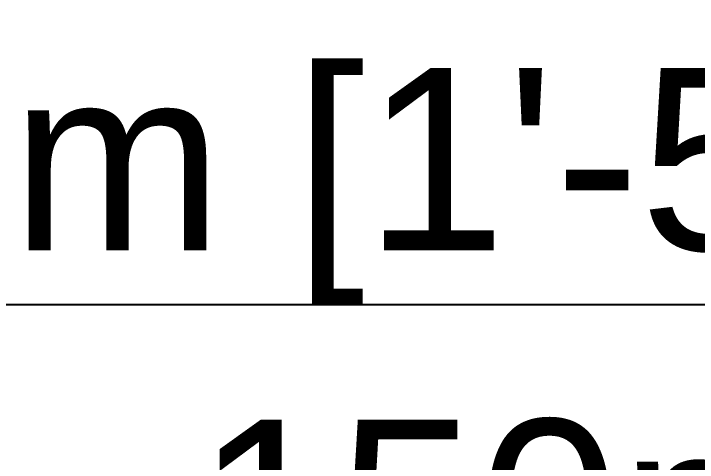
# Model space of a CAD drawing. Header units: millimetres. Extents: x 620 to 19791, y 2539 to 6969.
# Drawn here: x 4926.8 to 5076.8, y 3895 to 3993.5 of the extents above; entities that cross this region are included whole.
import ezdxf

# ---------------------------------------------------------------- set-up
doc = ezdxf.new("R2010")
doc.units = ezdxf.units.MM
doc.styles.get("Standard").update_dxf_attribs({"font": 'arial.ttf'})
doc.dimstyles.new('缩小5倍', dxfattribs={"dimtxt": 40, "dimasz": 20, "dimexe": 1, "dimexo": 0.2, "dimgap": 0, "dimtad": 1, "dimtoh": 1, "dimdec": 1, "dimzin": 9, "dimdsep": 46, "dimtxsty": 'Standard', "dimblk": '_FILLED', "dimcen": 0.2, "dimclrd": 256, "dimclre": 256, "dimclrt": 256, "dimadec": 1, "dimazin": 2, "dimtfac": 1, "dimtdec": 1, "dimtofl": 0, "dimtmove": 0, "dimatfit": 3, "dimldrblk": '_FILLED', "dimfxl": 1, "dimtolj": 1, "dimtzin": 0, "dimarcsym": 0})

# ---------------------------------------------------------------- blocks, each defined once
blk = doc.blocks.new('_FILLED')
at = {"color": 0, "linetype": 'ByBlock'}
blk.add_solid([(0, 0), (-1, 0.15), (-1, -0.15)], dxfattribs=at)
blk = doc.blocks.new('*D182')
at = {"lineweight": -2, "transparency": 16777216}
for p, q in [((4780.09, 3825.9), (4780.09, 3930.66)), ((5230.09, 3825.9), (5230.09, 3930.66)), ((4800.09, 3929.66), (5210.09, 3929.66))]:
    blk.add_line(p, q, dxfattribs=at)
at = {"layer": 'Defpoints', "color": 0, "transparency": 16777216}
for p in [(5230.09, 3929.66), (4780.09, 3825.7), (5230.09, 3825.7)]:
    blk.add_point(p, dxfattribs=at)
at = {"lineweight": -2, "transparency": 16777216, "xscale": 20, "yscale": 20, "zscale": 20, "rotation": 180}
blk.add_blockref('_FILLED', (4780.09, 3929.66), dxfattribs=at)
at = {"lineweight": -2, "transparency": 16777216, "xscale": 20, "yscale": 20, "zscale": 20}
blk.add_blockref('_FILLED', (5230.09, 3929.66), dxfattribs=at)
at = {"transparency": 16777216, "insert": (5005.09, 3955.55), "char_height": 40, "attachment_point": 5}
blk.add_mtext('\\A1;450mm [1\'-5 3/4"]', dxfattribs=at)
blk = doc.blocks.new('*D184')
at = {"lineweight": -2, "transparency": 16777216}
for p, q in [((5080.09, 3825.9), (5080.09, 3853.5)), ((5100.09, 3852.5), (5210.09, 3852.5)), ((5230.09, 3825.9), (5230.09, 3853.5))]:
    blk.add_line(p, q, dxfattribs=at)
at = {"layer": 'Defpoints', "color": 0, "transparency": 16777216}
for p in [(5230.09, 3852.5), (5080.09, 3825.7), (5230.09, 3825.7)]:
    blk.add_point(p, dxfattribs=at)
at = {"lineweight": -2, "transparency": 16777216, "xscale": 20, "yscale": 20, "zscale": 20, "rotation": 180}
blk.add_blockref('_FILLED', (5080.09, 3852.5), dxfattribs=at)
at = {"lineweight": -2, "transparency": 16777216, "xscale": 20, "yscale": 20, "zscale": 20}
blk.add_blockref('_FILLED', (5230.09, 3852.5), dxfattribs=at)
at = {"transparency": 16777216, "insert": (5155.09, 3878.39), "char_height": 40, "attachment_point": 5}
blk.add_mtext('\\A1;150mm [5 7/8"]', dxfattribs=at)

msp = doc.modelspace()

# ---------------------------------------------------------------- dimensions: what is measured, and where the dimension line sits
for base, p1, picture, middle in [((5230.09426, 3929.656), (4780.09426, 3825.70281), '*D182', (5005.09426, 3929.656)), ((5230.09426, 3852.49608), (5080.09426, 3825.70281), '*D184', (5155.09426, 3852.49608))]:
    dim = msp.add_linear_dim(base=base, p1=p1, p2=(5230.09426, 3825.70281), dimstyle='缩小5倍', override={"dimpost": 'mm'})
    dim.commit()
    dim.dimension.update_dxf_attribs({"geometry": picture, "text_midpoint": middle, "dimtype": 160})

doc.saveas('drawing.dxf')
